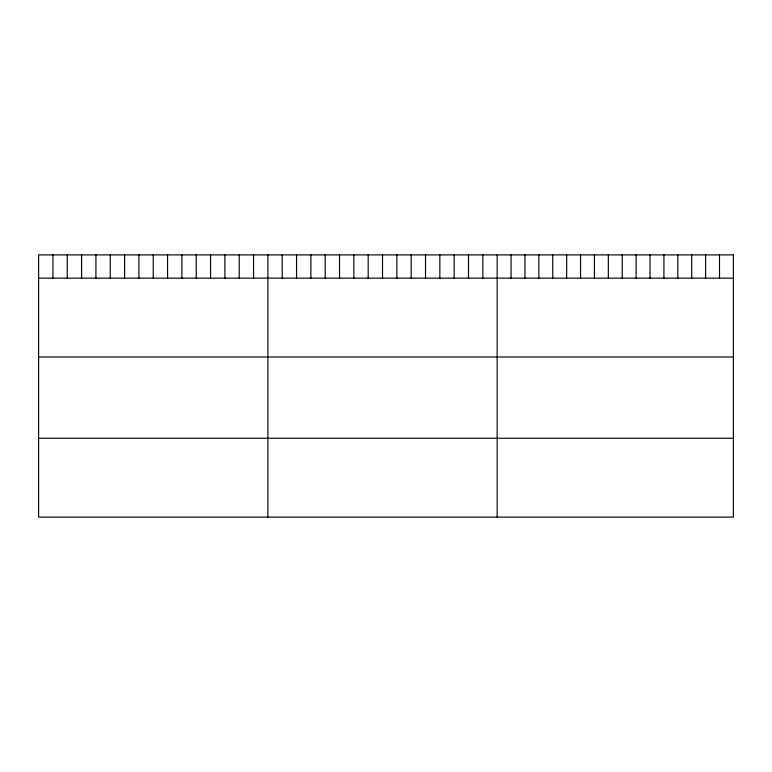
<?xml version="1.0" encoding="UTF-8"?>
<svg xmlns="http://www.w3.org/2000/svg" width="772" height="772" viewBox="0 0 772 772"><rect width="100%" height="100%" fill="white"/><g stroke="black" fill="none" stroke-linecap="round" stroke-linejoin="round"><path stroke-width="1.16" d="M38.6 278.142L733.4 278.142M38.6 357.002L733.4 357.002M38.6 438.255L733.4 438.255M719.504 254.885L719.504 278.142M705.608 254.885L705.608 278.142M691.712 254.885L691.712 278.142M677.816 254.885L677.816 278.142M663.92 254.885L663.92 278.142M650.024 254.885L650.024 278.142M636.128 254.885L636.128 278.142M622.232 254.885L622.232 278.142M608.336 254.885L608.336 278.142M594.44 254.885L594.44 278.142M580.544 254.885L580.544 278.142M566.648 254.885L566.648 278.142M552.752 254.885L552.752 278.142M538.856 254.885L538.856 278.142M524.96 254.885L524.96 278.142M511.064 254.885L511.064 278.142M497.168 254.885L497.168 517.115M482.838 254.885L482.838 278.142M468.507 254.885L468.507 278.142M454.177 254.885L454.177 278.142M439.847 254.885L439.847 278.142M425.517 254.885L425.517 278.142M411.187 254.885L411.187 278.142M396.856 254.885L396.856 278.142M382.526 254.885L382.526 278.142M368.196 254.885L368.196 278.142M353.865 254.885L353.865 278.142M339.535 254.885L339.535 278.142M325.205 254.885L325.205 278.142M310.875 254.885L310.875 278.142M296.545 254.885L296.545 278.142M282.214 254.885L282.214 278.142M267.884 254.885L267.884 517.115M253.554 254.885L253.554 278.142M239.224 254.885L239.224 278.142M224.893 254.885L224.893 278.142M210.563 254.885L210.563 278.142M196.233 254.885L196.233 278.142M181.903 254.885L181.903 278.142M167.572 254.885L167.572 278.142M153.242 254.885L153.242 278.142M138.912 254.885L138.912 278.142M124.581 254.885L124.581 278.142M110.251 254.885L110.251 278.142M95.921 254.885L95.921 278.142M81.591 254.885L81.591 278.142M67.261 254.885L67.261 278.142M52.93 254.885L52.93 278.142M733.4 254.885L38.6 254.885L38.6 517.115L733.4 517.115L733.4 254.885"/></g></svg>
